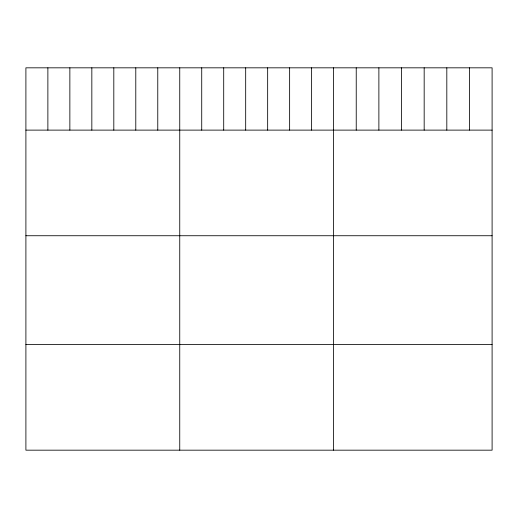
<?xml version="1.0" encoding="UTF-8"?>
<svg xmlns="http://www.w3.org/2000/svg" width="518" height="518" viewBox="0 0 518 518"><rect width="100%" height="100%" fill="white"/><g stroke="black" fill="none" stroke-linecap="round" stroke-linejoin="round"><path stroke-width="0.78" d="M492.1 130.115L492.1 450.174L25.9 450.174L25.9 67.826L492.1 67.826L492.1 130.115L25.9 130.115M25.9 235.735L492.1 235.735M25.9 344.554L492.1 344.554M469.457 67.826L469.457 130.115M446.814 67.826L446.814 130.115M424.171 67.826L424.171 130.115M401.521 67.826L401.521 130.115M378.878 67.826L378.878 130.115M356.235 67.826L356.235 130.115M333.592 67.826L333.592 450.174M311.616 67.826L311.616 130.115M289.633 67.826L289.633 130.115M267.657 67.826L267.657 130.115M245.681 67.826L245.681 130.115M223.705 67.826L223.705 130.115M201.722 67.826L201.722 130.115M179.746 67.826L179.746 450.174M157.77 67.826L157.77 130.115M135.787 67.826L135.787 130.115M113.811 67.826L113.811 130.115M91.835 67.826L91.835 130.115M69.859 67.826L69.859 130.115M47.876 67.826L47.876 130.115"/></g></svg>
